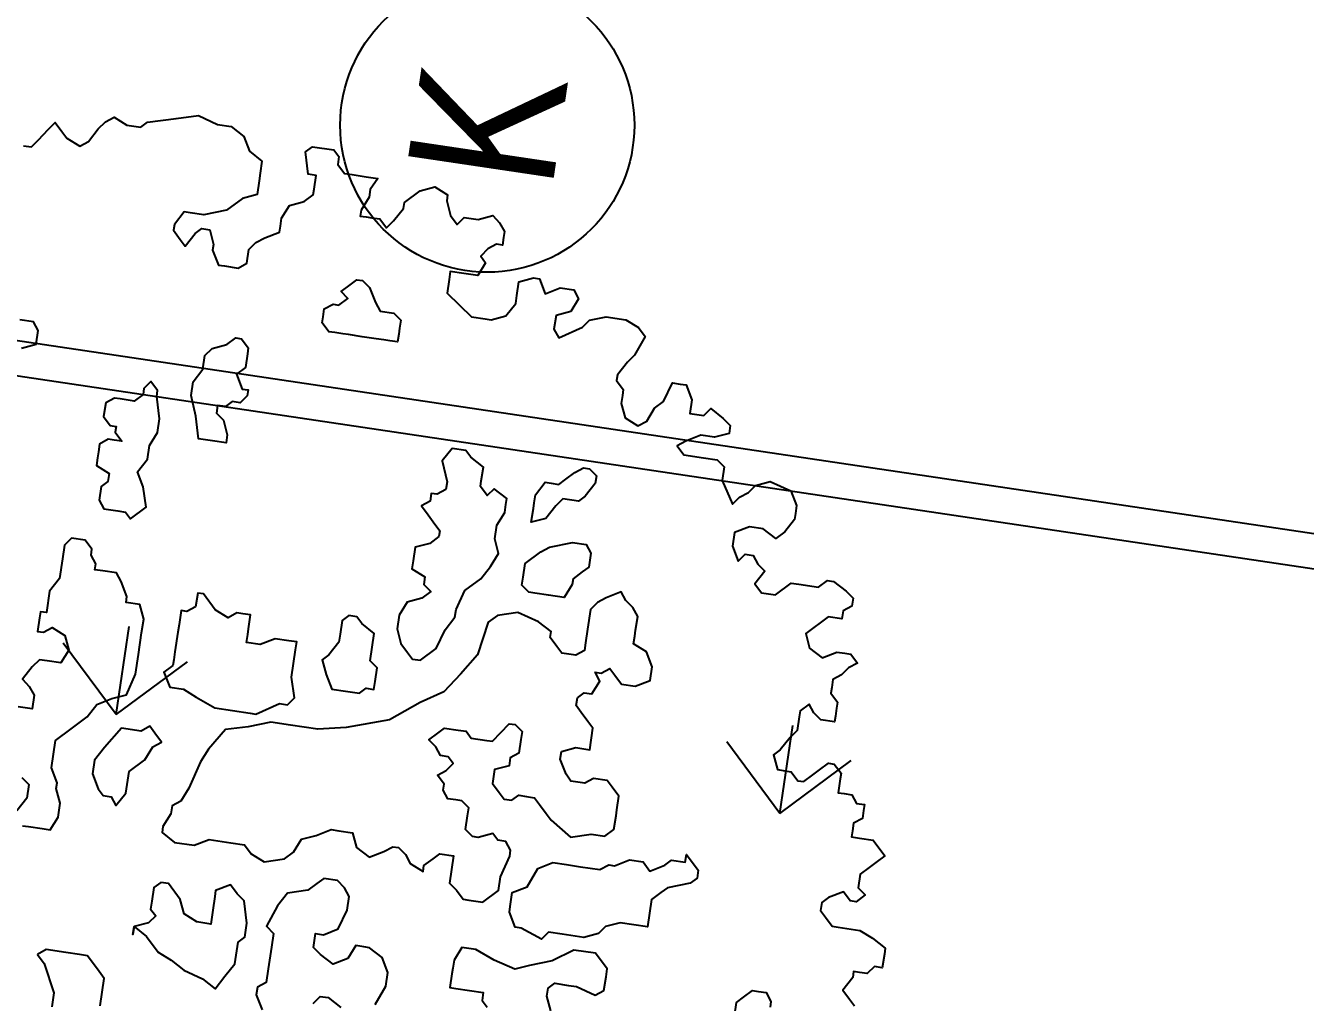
# Model space of a CAD drawing. Header units: millimetres. Extents: x 338 to 506, y 179 to 335.
# Drawn here: x 398.26 to 403.74, y 206.86 to 211.05 of the extents above; entities that cross this region are included whole.
import ezdxf
from ezdxf.enums import TextEntityAlignment as Align

# ---------------------------------------------------------------- set-up
doc = ezdxf.new("R2010")
doc.units = ezdxf.units.MM
doc.linetypes.add('DASHED2', pattern=[0.375, 0.25, -0.125])
for name, color, linetype in [('ANDEN', 251, 'Continuous'), ('ARBOL-TOP', 3, 'Continuous'), ('EJES_DE_COLUMNA', 255, 'DASHED2'), ('MUROS', 32, 'Continuous')]:
    doc.layers.add(name, color=color, linetype=linetype)
doc.styles.add('TECHNIC', font='txt')

# ---------------------------------------------------------------- blocks, each defined once
blk = doc.blocks.new('*X894')
at = {"color": 0}
for p, q in [((26.895, 91.0582), (27.1644, 91.3276)), ((26.895, 91.0582), (27.1644, 90.7888)), ((26.895, 91.0582), (27.276, 91.0582)), ((26.895, 88.1845), (27.1644, 88.4539)), ((26.895, 88.1845), (27.1644, 87.9151)), ((26.895, 88.1845), (27.276, 88.1845))]:
    blk.add_line(p, q, dxfattribs=at)
blk = doc.blocks.new('ARBOLITO')
at = {"linetype": 'ByBlock'}
for points in [[(462.3606, 69.5371), (462.3751, 69.5433), (462.3751, 69.5579), (462.3689, 69.5662), (462.3543, 69.5662)], [(462.3315, 69.747), (462.3398, 69.747), (462.346, 69.7553), (462.3543, 69.7678), (462.3606, 69.7761), (462.3689, 69.7678), (462.3751, 69.7615), (462.3897, 69.7553), (462.398, 69.7615), (462.4063, 69.7761), (462.4125, 69.7844), (462.4208, 69.7906), (462.4354, 69.7844), (462.4499, 69.7844), (462.4562, 69.7906), (462.4853, 69.7989), (462.5081, 69.8052), (462.5289, 69.7989), (462.5434, 69.7989), (462.558, 69.7906), (462.5663, 69.7761), (462.5808, 69.7678), (462.5808, 69.7553), (462.5808, 69.747), (462.5808, 69.7324), (462.5663, 69.7262), (462.5517, 69.7117), (462.5289, 69.7033), (462.5143, 69.7033), (462.5081, 69.7033), (462.4998, 69.6888), (462.4998, 69.6826), (462.5081, 69.6742), (462.5143, 69.668), (462.5227, 69.6826), (462.5289, 69.6888), (462.5372, 69.6888), (462.5434, 69.6742), (462.5434, 69.668), (462.5517, 69.6535), (462.558, 69.6535), (462.5725, 69.6535), (462.5808, 69.6597), (462.5808, 69.6742), (462.5871, 69.6826), (462.5954, 69.6888), (462.6099, 69.6971), (462.6099, 69.7033), (462.6099, 69.7117), (462.6162, 69.7262), (462.6307, 69.7324), (462.639, 69.7407), (462.639, 69.747), (462.639, 69.7615), (462.6307, 69.7615), (462.6245, 69.7844), (462.6307, 69.7906), (462.6536, 69.7906), (462.6598, 69.7844), (462.6598, 69.7761), (462.6681, 69.7678), (462.6764, 69.7678), (462.691, 69.7678), (462.7034, 69.7678), (462.6972, 69.7553), (462.6972, 69.747), (462.691, 69.7324), (462.691, 69.7262), (462.6972, 69.7262), (462.7034, 69.7262), (462.7117, 69.7262), (462.7201, 69.7179), (462.7263, 69.7262), (462.7346, 69.7407), (462.7346, 69.747), (462.7491, 69.7615), (462.7637, 69.7678), (462.7782, 69.7615), (462.7782, 69.7553), (462.7845, 69.7407), (462.7928, 69.7324), (462.799, 69.7407), (462.8136, 69.7407), (462.8281, 69.747), (462.8364, 69.7407), (462.8427, 69.7324), (462.8427, 69.7262), (462.8427, 69.7179), (462.8364, 69.7179), (462.8281, 69.7117), (462.8219, 69.7033), (462.8281, 69.6971), (462.8219, 69.6826), (462.8073, 69.6826), (462.7928, 69.6826), (462.7928, 69.6742), (462.7928, 69.6597), (462.8219, 69.6389), (462.8364, 69.6389), (462.8427, 69.6389), (462.8572, 69.6452), (462.8655, 69.6597), (462.8655, 69.668), (462.8655, 69.6826), (462.8801, 69.6888), (462.8863, 69.6888), (462.8946, 69.6742), (462.9091, 69.6826), (462.9237, 69.6826), (462.9299, 69.6742), (462.9237, 69.6597), (462.9091, 69.6535), (462.9091, 69.6389), (462.9154, 69.6306), (462.9382, 69.6452), (462.9445, 69.6535), (462.9611, 69.6597), (462.9819, 69.6597), (462.9964, 69.6535), (463.0047, 69.6452), (462.9964, 69.6244), (462.9902, 69.6161), (462.9819, 69.6015), (462.9819, 69.5953), (462.9902, 69.587), (462.9902, 69.5807), (462.9902, 69.5724), (462.9964, 69.5579), (463.011, 69.5517), (463.0193, 69.5579), (463.0255, 69.5724), (463.0338, 69.5807), (463.0401, 69.6015), (463.0484, 69.6015), (463.0546, 69.6015), (463.0629, 69.587), (463.0629, 69.5724), (463.0775, 69.5724), (463.0837, 69.5807), (463.0982, 69.5724), (463.1065, 69.5662), (463.1065, 69.5579), (463.092, 69.5517), (463.0775, 69.5517), (463.0629, 69.5433), (463.0546, 69.5371), (463.0629, 69.5288), (463.0837, 69.5288), (463.0982, 69.5288), (463.1065, 69.5226), (463.1065, 69.508), (463.1211, 69.4852), (463.1273, 69.4935), (463.1356, 69.4997), (463.1419, 69.508), (463.1564, 69.5143), (463.1793, 69.508), (463.1876, 69.4935), (463.1876, 69.4852), (463.1876, 69.4789), (463.1793, 69.4644), (463.171, 69.4561), (463.1564, 69.4644), (463.1419, 69.4644), (463.1273, 69.4561), (463.1273, 69.4415), (463.1356, 69.427), (463.1419, 69.4353), (463.1502, 69.4353), (463.1564, 69.427), (463.1647, 69.4207), (463.1564, 69.4062), (463.1647, 69.3979), (463.1793, 69.3979), (463.1938, 69.4124), (463.2021, 69.4124), (463.2229, 69.4124), (463.2312, 69.4207), (463.2375, 69.4207), (463.252, 69.4124), (463.2603, 69.4062), (463.2603, 69.3979), (463.252, 69.3917), (463.252, 69.3833), (463.2375, 69.3833), (463.2312, 69.3771), (463.2229, 69.3688), (463.2167, 69.3626), (463.2229, 69.348), (463.2375, 69.3397), (463.252, 69.348), (463.2603, 69.348), (463.2665, 69.348), (463.2749, 69.3397), (463.2665, 69.3335), (463.2603, 69.3252), (463.252, 69.3189), (463.252, 69.3106), (463.252, 69.3044), (463.2603, 69.2961), (463.2603, 69.2898), (463.2603, 69.2815), (463.2603, 69.2753), (463.2458, 69.2753), (463.2375, 69.2815), (463.2312, 69.2898), (463.2229, 69.2815), (463.2229, 69.2753), (463.2229, 69.2607), (463.2167, 69.2524), (463.2084, 69.2379), (463.2021, 69.2317), (463.2084, 69.2171), (463.2167, 69.2171), (463.2229, 69.2171), (463.2312, 69.2088), (463.2375, 69.2088), (463.2458, 69.2171), (463.252, 69.2233), (463.2603, 69.2317), (463.2665, 69.2317), (463.2749, 69.2233), (463.2749, 69.2171), (463.2749, 69.2026), (463.2811, 69.2026), (463.2894, 69.2026), (463.2956, 69.1943), (463.3039, 69.1943), (463.3039, 69.188), (463.3039, 69.1797), (463.2956, 69.1735), (463.2956, 69.1652), (463.2956, 69.1589), (463.3039, 69.1589), (463.3185, 69.1589), (463.333, 69.1444), (463.3247, 69.1361), (463.3185, 69.1298), (463.3102, 69.1215), (463.3102, 69.107), (463.3185, 69.1008), (463.3102, 69.0924), (463.3039, 69.0924), (463.2956, 69.1008), (463.2811, 69.0924), (463.2749, 69.0862), (463.2749, 69.0779), (463.2811, 69.0717), (463.2894, 69.0633), (463.2956, 69.0633), (463.3185, 69.0633), (463.333, 69.0571), (463.3476, 69.0488), (463.3476, 69.0426), (463.3476, 69.028), (463.3393, 69.028), (463.333, 69.0197), (463.3247, 69.0197), (463.3185, 69.0197), (463.3185, 69.0135), (463.3102, 68.9989), (463.3185, 68.9906), (463.3247, 68.9844)], [(462.3606, 69.5371), (462.3751, 69.5433), (462.3751, 69.5579), (462.3689, 69.5662), (462.3543, 69.5662)], [(462.3315, 69.747), (462.3398, 69.747), (462.346, 69.7553), (462.3543, 69.7678), (462.3606, 69.7761), (462.3689, 69.7678), (462.3751, 69.7615), (462.3897, 69.7553), (462.398, 69.7615), (462.4063, 69.7761), (462.4125, 69.7844), (462.4208, 69.7906), (462.4354, 69.7844), (462.4499, 69.7844), (462.4562, 69.7906), (462.4853, 69.7989), (462.5081, 69.8052), (462.5289, 69.7989), (462.5434, 69.7989), (462.558, 69.7906), (462.5663, 69.7761), (462.5808, 69.7678), (462.5808, 69.7553), (462.5808, 69.747), (462.5808, 69.7324), (462.5663, 69.7262), (462.5517, 69.7117), (462.5289, 69.7033), (462.5143, 69.7033), (462.5081, 69.7033), (462.4998, 69.6888), (462.4998, 69.6826), (462.5081, 69.6742), (462.5143, 69.668), (462.5227, 69.6826), (462.5289, 69.6888), (462.5372, 69.6888), (462.5434, 69.6742), (462.5434, 69.668), (462.5517, 69.6535), (462.558, 69.6535), (462.5725, 69.6535), (462.5808, 69.6597), (462.5808, 69.6742), (462.5871, 69.6826), (462.5954, 69.6888), (462.6099, 69.6971), (462.6099, 69.7033), (462.6099, 69.7117), (462.6162, 69.7262), (462.6307, 69.7324), (462.639, 69.7407), (462.639, 69.747), (462.639, 69.7615), (462.6307, 69.7615), (462.6245, 69.7844), (462.6307, 69.7906), (462.6536, 69.7906), (462.6598, 69.7844), (462.6598, 69.7761), (462.6681, 69.7678), (462.6764, 69.7678), (462.691, 69.7678), (462.7034, 69.7678), (462.6972, 69.7553), (462.6972, 69.747), (462.691, 69.7324), (462.691, 69.7262), (462.6972, 69.7262), (462.7034, 69.7262), (462.7117, 69.7262), (462.7201, 69.7179), (462.7263, 69.7262), (462.7346, 69.7407), (462.7346, 69.747), (462.7491, 69.7615), (462.7637, 69.7678), (462.7782, 69.7615), (462.7782, 69.7553), (462.7845, 69.7407), (462.7928, 69.7324), (462.799, 69.7407), (462.8136, 69.7407), (462.8281, 69.747), (462.8364, 69.7407), (462.8427, 69.7324), (462.8427, 69.7262), (462.8427, 69.7179), (462.8364, 69.7179), (462.8281, 69.7117), (462.8219, 69.7033), (462.8281, 69.6971), (462.8219, 69.6826), (462.8073, 69.6826), (462.7928, 69.6826), (462.7928, 69.6742), (462.7928, 69.6597), (462.8219, 69.6389), (462.8364, 69.6389), (462.8427, 69.6389), (462.8572, 69.6452), (462.8655, 69.6597), (462.8655, 69.668), (462.8655, 69.6826), (462.8801, 69.6888), (462.8863, 69.6888), (462.8946, 69.6742), (462.9091, 69.6826), (462.9237, 69.6826), (462.9299, 69.6742), (462.9237, 69.6597), (462.9091, 69.6535), (462.9091, 69.6389), (462.9154, 69.6306), (462.9382, 69.6452), (462.9445, 69.6535), (462.9611, 69.6597), (462.9819, 69.6597), (462.9964, 69.6535), (463.0047, 69.6452), (462.9964, 69.6244), (462.9902, 69.6161), (462.9819, 69.6015), (462.9819, 69.5953), (462.9902, 69.587), (462.9902, 69.5807), (462.9902, 69.5724), (462.9964, 69.5579), (463.011, 69.5517), (463.0193, 69.5579), (463.0255, 69.5724), (463.0338, 69.5807), (463.0401, 69.6015), (463.0484, 69.6015), (463.0546, 69.6015), (463.0629, 69.587), (463.0629, 69.5724), (463.0775, 69.5724), (463.0837, 69.5807), (463.0982, 69.5724), (463.1065, 69.5662), (463.1065, 69.5579), (463.092, 69.5517), (463.0775, 69.5517), (463.0629, 69.5433), (463.0546, 69.5371), (463.0629, 69.5288), (463.0837, 69.5288), (463.0982, 69.5288), (463.1065, 69.5226), (463.1065, 69.508), (463.1211, 69.4852), (463.1273, 69.4935), (463.1356, 69.4997), (463.1419, 69.508), (463.1564, 69.5143), (463.1793, 69.508), (463.1876, 69.4935), (463.1876, 69.4852), (463.1876, 69.4789), (463.1793, 69.4644), (463.171, 69.4561), (463.1564, 69.4644), (463.1419, 69.4644), (463.1273, 69.4561), (463.1273, 69.4415), (463.1356, 69.427), (463.1419, 69.4353), (463.1502, 69.4353), (463.1564, 69.427), (463.1647, 69.4207), (463.1564, 69.4062), (463.1647, 69.3979), (463.1793, 69.3979), (463.1938, 69.4124), (463.2021, 69.4124), (463.2229, 69.4124), (463.2312, 69.4207), (463.2375, 69.4207), (463.252, 69.4124), (463.2603, 69.4062), (463.2603, 69.3979), (463.252, 69.3917), (463.252, 69.3833), (463.2375, 69.3833), (463.2312, 69.3771), (463.2229, 69.3688), (463.2167, 69.3626), (463.2229, 69.348), (463.2375, 69.3397), (463.252, 69.348), (463.2603, 69.348), (463.2665, 69.348), (463.2749, 69.3397), (463.2665, 69.3335), (463.2603, 69.3252), (463.252, 69.3189), (463.252, 69.3106), (463.252, 69.3044), (463.2603, 69.2961), (463.2603, 69.2898), (463.2603, 69.2815), (463.2603, 69.2753), (463.2458, 69.2753), (463.2375, 69.2815), (463.2312, 69.2898), (463.2229, 69.2815), (463.2229, 69.2753), (463.2229, 69.2607), (463.2167, 69.2524), (463.2084, 69.2379), (463.2021, 69.2317), (463.2084, 69.2171), (463.2167, 69.2171), (463.2229, 69.2171), (463.2312, 69.2088), (463.2375, 69.2088), (463.2458, 69.2171), (463.252, 69.2233), (463.2603, 69.2317), (463.2665, 69.2317), (463.2749, 69.2233), (463.2749, 69.2171), (463.2749, 69.2026), (463.2811, 69.2026), (463.2894, 69.2026), (463.2956, 69.1943), (463.3039, 69.1943), (463.3039, 69.188), (463.3039, 69.1797), (463.2956, 69.1735), (463.2956, 69.1652), (463.2956, 69.1589), (463.3039, 69.1589), (463.3185, 69.1589), (463.333, 69.1444), (463.3247, 69.1361), (463.3185, 69.1298), (463.3102, 69.1215), (463.3102, 69.107), (463.3185, 69.1008), (463.3102, 69.0924), (463.3039, 69.0924), (463.2956, 69.1008), (463.2811, 69.0924), (463.2749, 69.0862), (463.2749, 69.0779), (463.2811, 69.0717), (463.2894, 69.0633), (463.2956, 69.0633), (463.3185, 69.0633), (463.333, 69.0571), (463.3476, 69.0488), (463.3476, 69.0426), (463.3476, 69.028), (463.3393, 69.028), (463.333, 69.0197), (463.3247, 69.0197), (463.3185, 69.0197), (463.3185, 69.0135), (463.3102, 68.9989), (463.3185, 68.9906), (463.3247, 68.9844)], [(462.7117, 69.6015), (462.6972, 69.6015), (462.691, 69.6015), (462.6827, 69.6015), (462.6764, 69.6015), (462.6681, 69.6098), (462.6681, 69.6161), (462.6681, 69.6244), (462.6764, 69.6306), (462.6827, 69.6306), (462.691, 69.6389), (462.6827, 69.6452), (462.691, 69.6535), (462.6972, 69.6597), (462.7034, 69.6597), (462.7117, 69.6535), (462.7201, 69.6389), (462.7263, 69.6306), (462.7408, 69.6306), (462.7491, 69.6244), (462.7491, 69.6161), (462.7491, 69.6098), (462.7491, 69.6015), (462.7408, 69.6015), (462.7346, 69.6015), (462.7263, 69.6015), (462.7117, 69.6015), (462.7117, 69.6015)], [(462.7117, 69.6015), (462.6972, 69.6015), (462.691, 69.6015), (462.6827, 69.6015), (462.6764, 69.6015), (462.6681, 69.6098), (462.6681, 69.6161), (462.6681, 69.6244), (462.6764, 69.6306), (462.6827, 69.6306), (462.691, 69.6389), (462.6827, 69.6452), (462.691, 69.6535), (462.6972, 69.6597), (462.7034, 69.6597), (462.7117, 69.6535), (462.7201, 69.6389), (462.7263, 69.6306), (462.7408, 69.6306), (462.7491, 69.6244), (462.7491, 69.6161), (462.7491, 69.6098), (462.7491, 69.6015), (462.7408, 69.6015), (462.7346, 69.6015), (462.7263, 69.6015), (462.7117, 69.6015)], [(462.5725, 69.508), (462.5725, 69.4997), (462.5808, 69.4935), (462.5871, 69.4789), (462.5871, 69.4706), (462.5725, 69.4706), (462.558, 69.4706), (462.5517, 69.4935), (462.5434, 69.5143), (462.5434, 69.5288), (462.5517, 69.5433), (462.5517, 69.5579), (462.558, 69.5662), (462.5725, 69.5724), (462.5808, 69.5807), (462.5871, 69.5807), (462.5954, 69.5724), (462.5954, 69.5662), (462.5954, 69.5517), (462.5871, 69.5433), (462.5954, 69.5288), (462.6016, 69.5288), (462.6016, 69.5226), (462.5954, 69.5143), (462.5871, 69.5143), (462.5808, 69.508), (462.5725, 69.508), (462.5725, 69.508)], [(462.5725, 69.508), (462.5725, 69.4997), (462.5808, 69.4935), (462.5871, 69.4789), (462.5871, 69.4706), (462.5725, 69.4706), (462.558, 69.4706), (462.5517, 69.4935), (462.5434, 69.5143), (462.5434, 69.5288), (462.5517, 69.5433), (462.5517, 69.5579), (462.558, 69.5662), (462.5725, 69.5724), (462.5808, 69.5807), (462.5871, 69.5807), (462.5954, 69.5724), (462.5954, 69.5662), (462.5954, 69.5517), (462.5871, 69.5433), (462.5954, 69.5288), (462.6016, 69.5288), (462.6016, 69.5226), (462.5954, 69.5143), (462.5871, 69.5143), (462.5808, 69.508), (462.5725, 69.508)], [(462.5143, 69.3917), (462.5081, 69.4124), (462.4998, 69.427), (462.5081, 69.4415), (462.5081, 69.4561), (462.5143, 69.4706), (462.5143, 69.4852), (462.5081, 69.508), (462.5081, 69.5143), (462.4998, 69.5226), (462.4936, 69.5143), (462.4936, 69.508), (462.4853, 69.4997), (462.4707, 69.4997), (462.4645, 69.4997), (462.4562, 69.4935), (462.4562, 69.4789), (462.4645, 69.4706), (462.4707, 69.4706), (462.4707, 69.4644), (462.479, 69.4561), (462.4707, 69.4561), (462.4645, 69.4561), (462.4562, 69.4498), (462.4562, 69.4415), (462.4562, 69.4353), (462.4562, 69.427), (462.4707, 69.4207), (462.4707, 69.4124), (462.4645, 69.4062), (462.4645, 69.3917), (462.4707, 69.3833), (462.4853, 69.3833), (462.4936, 69.3833), (462.4998, 69.3771), (462.5143, 69.3917), (462.5143, 69.3917)], [(462.5143, 69.3917), (462.5081, 69.4124), (462.4998, 69.427), (462.5081, 69.4415), (462.5081, 69.4561), (462.5143, 69.4706), (462.5143, 69.4852), (462.5081, 69.508), (462.5081, 69.5143), (462.4998, 69.5226), (462.4936, 69.5143), (462.4936, 69.508), (462.4853, 69.4997), (462.4707, 69.4997), (462.4645, 69.4997), (462.4562, 69.4935), (462.4562, 69.4789), (462.4645, 69.4706), (462.4707, 69.4706), (462.4707, 69.4644), (462.479, 69.4561), (462.4707, 69.4561), (462.4645, 69.4561), (462.4562, 69.4498), (462.4562, 69.4415), (462.4562, 69.4353), (462.4562, 69.427), (462.4707, 69.4207), (462.4707, 69.4124), (462.4645, 69.4062), (462.4645, 69.3917), (462.4707, 69.3833), (462.4853, 69.3833), (462.4936, 69.3833), (462.4998, 69.3771), (462.5143, 69.3917)], [(462.8219, 69.2753), (462.8364, 69.2898), (462.8427, 69.3106), (462.851, 69.3252), (462.851, 69.3335), (462.8572, 69.3543), (462.8717, 69.3688), (462.8801, 69.3833), (462.8863, 69.3979), (462.8801, 69.4124), (462.8801, 69.427), (462.8863, 69.4415), (462.8863, 69.4498), (462.8863, 69.4561), (462.8717, 69.4644), (462.8655, 69.4561), (462.8572, 69.4644), (462.8572, 69.4706), (462.8572, 69.4852), (462.8427, 69.4935), (462.8364, 69.4997), (462.8219, 69.4997), (462.8136, 69.4852), (462.8219, 69.4644), (462.8219, 69.4561), (462.8136, 69.4498), (462.8073, 69.4498), (462.8073, 69.4415), (462.799, 69.4353), (462.8073, 69.427), (462.8136, 69.4207), (462.8219, 69.4124), (462.8219, 69.4062), (462.8136, 69.3979), (462.799, 69.3917), (462.799, 69.3771), (462.799, 69.3688), (462.8136, 69.3626), (462.8136, 69.3543), (462.8219, 69.348), (462.8136, 69.3397), (462.799, 69.3335), (462.7928, 69.3189), (462.7928, 69.3044), (462.799, 69.2898), (462.8073, 69.2815), (462.8136, 69.2753), (462.8219, 69.2753), (462.8219, 69.2753)], [(462.8219, 69.2753), (462.8364, 69.2898), (462.8427, 69.3106), (462.851, 69.3252), (462.851, 69.3335), (462.8572, 69.3543), (462.8717, 69.3688), (462.8801, 69.3833), (462.8863, 69.3979), (462.8801, 69.4124), (462.8801, 69.427), (462.8863, 69.4415), (462.8863, 69.4498), (462.8863, 69.4561), (462.8717, 69.4644), (462.8655, 69.4561), (462.8572, 69.4644), (462.8572, 69.4706), (462.8572, 69.4852), (462.8427, 69.4935), (462.8364, 69.4997), (462.8219, 69.4997), (462.8136, 69.4852), (462.8219, 69.4644), (462.8219, 69.4561), (462.8136, 69.4498), (462.8073, 69.4498), (462.8073, 69.4415), (462.799, 69.4353), (462.8073, 69.427), (462.8136, 69.4207), (462.8219, 69.4124), (462.8219, 69.4062), (462.8136, 69.3979), (462.799, 69.3917), (462.799, 69.3771), (462.799, 69.3688), (462.8136, 69.3626), (462.8136, 69.3543), (462.8219, 69.348), (462.8136, 69.3397), (462.799, 69.3335), (462.7928, 69.3189), (462.7928, 69.3044), (462.799, 69.2898), (462.8073, 69.2815), (462.8136, 69.2753), (462.8219, 69.2753)], [(462.9154, 69.4353), (462.9154, 69.4498), (462.9154, 69.4561), (462.9154, 69.4644), (462.9237, 69.4789), (462.9299, 69.4789), (462.9382, 69.4789), (462.9445, 69.4852), (462.9528, 69.4935), (462.9611, 69.4997), (462.9673, 69.4997), (462.9756, 69.4935), (462.9756, 69.4852), (462.9673, 69.4706), (462.9611, 69.4644), (462.9445, 69.4644), (462.9382, 69.4561), (462.9299, 69.4415), (462.9154, 69.4353), (462.9154, 69.4353)], [(462.9154, 69.4353), (462.9154, 69.4498), (462.9154, 69.4561), (462.9154, 69.4644), (462.9237, 69.4789), (462.9299, 69.4789), (462.9382, 69.4789), (462.9445, 69.4852), (462.9528, 69.4935), (462.9611, 69.4997), (462.9673, 69.4997), (462.9756, 69.4935), (462.9756, 69.4852), (462.9673, 69.4706), (462.9611, 69.4644), (462.9445, 69.4644), (462.9382, 69.4561), (462.9299, 69.4415), (462.9154, 69.4353)], [(462.9445, 69.3626), (462.9299, 69.3626), (462.9237, 69.3626), (462.9154, 69.3688), (462.9154, 69.3771), (462.9154, 69.3917), (462.9299, 69.4062), (462.9382, 69.4124), (462.9611, 69.4207), (462.9756, 69.4207), (462.9819, 69.4124), (462.9819, 69.3979), (462.9756, 69.3917), (462.9673, 69.3833), (462.9673, 69.3771), (462.9611, 69.3626), (462.9445, 69.3626), (462.9445, 69.3626)], [(462.9445, 69.3626), (462.9299, 69.3626), (462.9237, 69.3626), (462.9154, 69.3688), (462.9154, 69.3771), (462.9154, 69.3917), (462.9299, 69.4062), (462.9382, 69.4124), (462.9611, 69.4207), (462.9756, 69.4207), (462.9819, 69.4124), (462.9819, 69.3979), (462.9756, 69.3917), (462.9673, 69.3833), (462.9673, 69.3771), (462.9611, 69.3626), (462.9445, 69.3626)], [(462.5808, 69.0571), (462.5954, 69.0488), (462.6162, 69.0488), (462.6307, 69.0571), (462.6536, 69.0571), (462.6681, 69.0571), (462.6764, 69.0488), (462.691, 69.0426), (462.7117, 69.0488), (462.7201, 69.0571), (462.7263, 69.0717), (462.7408, 69.0779), (462.7554, 69.0862), (462.7637, 69.0862), (462.7782, 69.0862), (462.7845, 69.0717), (462.799, 69.0633), (462.8136, 69.0717), (462.8219, 69.0779), (462.8281, 69.0779), (462.8364, 69.0717), (462.8427, 69.0633), (462.8572, 69.0571), (462.8572, 69.0633), (462.8655, 69.0717), (462.8717, 69.0779), (462.8863, 69.0779), (462.8863, 69.0633), (462.8863, 69.0488), (462.8946, 69.0426), (462.9029, 69.0343), (462.9091, 69.0343), (462.9237, 69.0343), (462.9382, 69.0488), (462.9382, 69.0633), (462.9445, 69.0862), (462.9445, 69.0924), (462.9382, 69.1008), (462.9299, 69.1008), (462.9237, 69.107), (462.9091, 69.1008), (462.9029, 69.1008), (462.8946, 69.107), (462.8946, 69.1215), (462.8946, 69.1298), (462.8863, 69.1361), (462.8801, 69.1361), (462.8717, 69.1361), (462.8655, 69.1444), (462.8655, 69.1506), (462.8572, 69.1589), (462.8655, 69.1652), (462.8717, 69.1735), (462.8655, 69.1797), (462.8572, 69.1797), (462.851, 69.188), (462.8427, 69.1943), (462.851, 69.2026), (462.8572, 69.2088), (462.8717, 69.2088), (462.8801, 69.2088), (462.8863, 69.2026), (462.9029, 69.2026), (462.9091, 69.2026), (462.9237, 69.2233), (462.9299, 69.2233), (462.9382, 69.2171), (462.9382, 69.2088), (462.9382, 69.1943), (462.9299, 69.188), (462.9299, 69.1797), (462.9154, 69.1735), (462.9154, 69.1589), (462.9237, 69.1506), (462.9299, 69.1444), (462.9382, 69.1444), (462.9445, 69.1506), (462.9528, 69.1506), (462.9611, 69.1506), (462.9673, 69.1444), (462.9756, 69.1361), (462.9819, 69.1298), (463.0047, 69.1153), (463.0255, 69.1215), (463.0401, 69.1215), (463.0484, 69.1298), (463.0484, 69.1444), (463.0484, 69.1506), (463.0484, 69.1652), (463.0401, 69.1735), (463.0338, 69.1797), (463.0193, 69.1797), (463.011, 69.1735), (462.9964, 69.1735), (462.9902, 69.1797), (462.9819, 69.1943), (462.9819, 69.2026), (462.9964, 69.2088), (463.0047, 69.2088), (463.011, 69.2088), (463.011, 69.2317), (463.0047, 69.2379), (462.9964, 69.2462), (462.9902, 69.2524), (462.9902, 69.2607), (462.9964, 69.267), (463.0047, 69.267), (463.011, 69.2815), (463.0047, 69.2898), (463.011, 69.2898), (463.0193, 69.2961), (463.0255, 69.2898), (463.0338, 69.2815), (463.0484, 69.2815), (463.0629, 69.2898), (463.0629, 69.3044), (463.0546, 69.3189), (463.0401, 69.3252), (463.0401, 69.3335), (463.0401, 69.3397), (463.0401, 69.3543), (463.0338, 69.3626), (463.0255, 69.3688), (463.0193, 69.3771), (463.0047, 69.3688), (462.9964, 69.3626), (462.9902, 69.3543), (462.9902, 69.3335), (462.9902, 69.3189), (462.9902, 69.3106), (462.9819, 69.3044), (462.9673, 69.3044), (462.9611, 69.3106), (462.9528, 69.3189), (462.9528, 69.3252), (462.9382, 69.3335), (462.9154, 69.3397), (462.8946, 69.3335), (462.8863, 69.3252), (462.8801, 69.2898), (462.8655, 69.267), (462.851, 69.2462), (462.8281, 69.2317), (462.799, 69.2088), (462.7554, 69.1943), (462.7263, 69.188), (462.6972, 69.188), (462.6764, 69.188), (462.6536, 69.1797), (462.6307, 69.1735), (462.6162, 69.1506), (462.6099, 69.1361), (462.6016, 69.107), (462.5954, 69.0924), (462.5871, 69.0862), (462.5871, 69.0779), (462.5808, 69.0633), (462.5808, 69.0571), (462.5808, 69.0571)], [(462.5808, 69.0571), (462.5954, 69.0488), (462.6162, 69.0488), (462.6307, 69.0571), (462.6536, 69.0571), (462.6681, 69.0571), (462.6764, 69.0488), (462.691, 69.0426), (462.7117, 69.0488), (462.7201, 69.0571), (462.7263, 69.0717), (462.7408, 69.0779), (462.7554, 69.0862), (462.7637, 69.0862), (462.7782, 69.0862), (462.7845, 69.0717), (462.799, 69.0633), (462.8136, 69.0717), (462.8219, 69.0779), (462.8281, 69.0779), (462.8364, 69.0717), (462.8427, 69.0633), (462.8572, 69.0571), (462.8572, 69.0633), (462.8655, 69.0717), (462.8717, 69.0779), (462.8863, 69.0779), (462.8863, 69.0633), (462.8863, 69.0488), (462.8946, 69.0426), (462.9029, 69.0343), (462.9091, 69.0343), (462.9237, 69.0343), (462.9382, 69.0488), (462.9382, 69.0633), (462.9445, 69.0862), (462.9445, 69.0924), (462.9382, 69.1008), (462.9299, 69.1008), (462.9237, 69.107), (462.9091, 69.1008), (462.9029, 69.1008), (462.8946, 69.107), (462.8946, 69.1215), (462.8946, 69.1298), (462.8863, 69.1361), (462.8801, 69.1361), (462.8717, 69.1361), (462.8655, 69.1444), (462.8655, 69.1506), (462.8572, 69.1589), (462.8655, 69.1652), (462.8717, 69.1735), (462.8655, 69.1797), (462.8572, 69.1797), (462.851, 69.188), (462.8427, 69.1943), (462.851, 69.2026), (462.8572, 69.2088), (462.8717, 69.2088), (462.8801, 69.2088), (462.8863, 69.2026), (462.9029, 69.2026), (462.9091, 69.2026), (462.9237, 69.2233), (462.9299, 69.2233), (462.9382, 69.2171), (462.9382, 69.2088), (462.9382, 69.1943), (462.9299, 69.188), (462.9299, 69.1797), (462.9154, 69.1735), (462.9154, 69.1589), (462.9237, 69.1506), (462.9299, 69.1444), (462.9382, 69.1444), (462.9445, 69.1506), (462.9528, 69.1506), (462.9611, 69.1506), (462.9673, 69.1444), (462.9756, 69.1361), (462.9819, 69.1298), (463.0047, 69.1153), (463.0255, 69.1215), (463.0401, 69.1215), (463.0484, 69.1298), (463.0484, 69.1444), (463.0484, 69.1506), (463.0484, 69.1652), (463.0401, 69.1735), (463.0338, 69.1797), (463.0193, 69.1797), (463.011, 69.1735), (462.9964, 69.1735), (462.9902, 69.1797), (462.9819, 69.1943), (462.9819, 69.2026), (462.9964, 69.2088), (463.0047, 69.2088), (463.011, 69.2088), (463.011, 69.2317), (463.0047, 69.2379), (462.9964, 69.2462), (462.9902, 69.2524), (462.9902, 69.2607), (462.9964, 69.267), (463.0047, 69.267), (463.011, 69.2815), (463.0047, 69.2898), (463.011, 69.2898), (463.0193, 69.2961), (463.0255, 69.2898), (463.0338, 69.2815), (463.0484, 69.2815), (463.0629, 69.2898), (463.0629, 69.3044), (463.0546, 69.3189), (463.0401, 69.3252), (463.0401, 69.3335), (463.0401, 69.3397), (463.0401, 69.3543), (463.0338, 69.3626), (463.0255, 69.3688), (463.0193, 69.3771), (463.0047, 69.3688), (462.9964, 69.3626), (462.9902, 69.3543), (462.9902, 69.3335), (462.9902, 69.3189), (462.9902, 69.3106), (462.9819, 69.3044), (462.9673, 69.3044), (462.9611, 69.3106), (462.9528, 69.3189), (462.9528, 69.3252), (462.9382, 69.3335), (462.9154, 69.3397), (462.8946, 69.3335), (462.8863, 69.3252), (462.8801, 69.2898), (462.8655, 69.267), (462.851, 69.2462), (462.8281, 69.2317), (462.799, 69.2088), (462.7554, 69.1943), (462.7263, 69.188), (462.6972, 69.188), (462.6764, 69.188), (462.6536, 69.1797), (462.6307, 69.1735), (462.6162, 69.1506), (462.6099, 69.1361), (462.6016, 69.107), (462.5954, 69.0924), (462.5871, 69.0862), (462.5871, 69.0779), (462.5808, 69.0633), (462.5808, 69.0571)], [(462.4645, 69.0924), (462.4562, 69.107), (462.4562, 69.1215), (462.4562, 69.1361), (462.4707, 69.1506), (462.4853, 69.1652), (462.4936, 69.1797), (462.5081, 69.188), (462.5227, 69.1943), (462.5289, 69.2171), (462.5289, 69.2379), (462.5289, 69.2607), (462.5289, 69.2753), (462.5227, 69.2898), (462.5081, 69.2898), (462.5081, 69.2961), (462.4998, 69.3106), (462.4936, 69.3189), (462.479, 69.3189), (462.4707, 69.3189), (462.4707, 69.3252), (462.4645, 69.3335), (462.4645, 69.3397), (462.4562, 69.348), (462.4416, 69.348), (462.4354, 69.3397), (462.4354, 69.3252), (462.4354, 69.3044), (462.4271, 69.2898), (462.4271, 69.267), (462.4208, 69.267), (462.4208, 69.2607), (462.4208, 69.2462), (462.4271, 69.2462), (462.4354, 69.2524), (462.4499, 69.2462), (462.4562, 69.2317), (462.4499, 69.2171), (462.4354, 69.2171), (462.4271, 69.2171), (462.4208, 69.2088), (462.4125, 69.1943), (462.4208, 69.188), (462.4271, 69.1797), (462.4271, 69.1652), (462.4125, 69.1652)], [(462.4271, 69.0924), (462.4354, 69.0862), (462.4354, 69.0717), (462.4271, 69.0571)], [(462.4354, 69.0426), (462.4416, 69.0426), (462.4562, 69.0426), (462.4645, 69.0426), (462.4707, 69.0571), (462.4707, 69.0717), (462.4645, 69.0862), (462.4645, 69.0924), (462.4645, 69.0924)], [(462.4645, 69.0924), (462.4562, 69.107), (462.4562, 69.1215), (462.4562, 69.1361), (462.4707, 69.1506), (462.4853, 69.1652), (462.4936, 69.1797), (462.5081, 69.188), (462.5227, 69.1943), (462.5289, 69.2171), (462.5289, 69.2379), (462.5289, 69.2607), (462.5289, 69.2753), (462.5227, 69.2898), (462.5081, 69.2898), (462.5081, 69.2961), (462.4998, 69.3106), (462.4936, 69.3189), (462.479, 69.3189), (462.4707, 69.3189), (462.4707, 69.3252), (462.4645, 69.3335), (462.4645, 69.3397), (462.4562, 69.348), (462.4416, 69.348), (462.4354, 69.3397), (462.4354, 69.3252), (462.4354, 69.3044), (462.4271, 69.2898), (462.4271, 69.267), (462.4208, 69.267), (462.4208, 69.2607), (462.4208, 69.2462), (462.4271, 69.2462), (462.4354, 69.2524), (462.4499, 69.2462), (462.4562, 69.2317), (462.4499, 69.2171), (462.4354, 69.2171), (462.4271, 69.2171), (462.4208, 69.2088), (462.4125, 69.1943), (462.4208, 69.188), (462.4271, 69.1797), (462.4271, 69.1652), (462.4125, 69.1652)], [(462.4271, 69.0924), (462.4354, 69.0862), (462.4354, 69.0717), (462.4271, 69.0571)], [(462.4354, 69.0426), (462.4416, 69.0426), (462.4562, 69.0426), (462.4645, 69.0426), (462.4707, 69.0571), (462.4707, 69.0717), (462.4645, 69.0862), (462.4645, 69.0924)], [(462.6972, 69.2171), (462.691, 69.2379), (462.691, 69.2524), (462.691, 69.267), (462.691, 69.2753), (462.6827, 69.2753), (462.6681, 69.2753), (462.6536, 69.267), (462.639, 69.267), (462.639, 69.2753), (462.639, 69.2815), (462.639, 69.2961), (462.6307, 69.2961), (462.6245, 69.2961), (462.6162, 69.2898), (462.6016, 69.2961), (462.5871, 69.3106), (462.5808, 69.3106), (462.5808, 69.2961), (462.5725, 69.2898), (462.5663, 69.2898), (462.5663, 69.2753), (462.5663, 69.267), (462.5663, 69.2462), (462.5663, 69.2379), (462.5663, 69.2317), (462.558, 69.2233), (462.5663, 69.2088), (462.5808, 69.2088), (462.5954, 69.2026), (462.6162, 69.1943), (462.6536, 69.1943), (462.6598, 69.1943), (462.6827, 69.2088), (462.691, 69.2088), (462.6972, 69.2171), (462.6972, 69.2171)], [(462.6972, 69.2171), (462.691, 69.2379), (462.691, 69.2524), (462.691, 69.267), (462.691, 69.2753), (462.6827, 69.2753), (462.6681, 69.2753), (462.6536, 69.267), (462.639, 69.267), (462.639, 69.2753), (462.639, 69.2815), (462.639, 69.2961), (462.6307, 69.2961), (462.6245, 69.2961), (462.6162, 69.2898), (462.6016, 69.2961), (462.5871, 69.3106), (462.5808, 69.3106), (462.5808, 69.2961), (462.5725, 69.2898), (462.5663, 69.2898), (462.5663, 69.2753), (462.5663, 69.267), (462.5663, 69.2462), (462.5663, 69.2379), (462.5663, 69.2317), (462.558, 69.2233), (462.5663, 69.2088), (462.5808, 69.2088), (462.5954, 69.2026), (462.6162, 69.1943), (462.6536, 69.1943), (462.6598, 69.1943), (462.6827, 69.2088), (462.691, 69.2088), (462.6972, 69.2171)], [(462.7782, 69.2462), (462.7782, 69.2607), (462.7699, 69.267), (462.7699, 69.2815), (462.7699, 69.2961), (462.7554, 69.3044), (462.7491, 69.3106), (462.7408, 69.3106), (462.7346, 69.3044), (462.7346, 69.2898), (462.7346, 69.2815), (462.7263, 69.267), (462.7201, 69.2607), (462.7263, 69.2462), (462.7346, 69.2317), (462.7491, 69.2317), (462.7637, 69.2317), (462.7699, 69.2379), (462.7782, 69.2379), (462.7782, 69.2462), (462.7782, 69.2462)], [(462.7782, 69.2462), (462.7782, 69.2607), (462.7699, 69.267), (462.7699, 69.2815), (462.7699, 69.2961), (462.7554, 69.3044), (462.7491, 69.3106), (462.7408, 69.3106), (462.7346, 69.3044), (462.7346, 69.2898), (462.7346, 69.2815), (462.7263, 69.267), (462.7201, 69.2607), (462.7263, 69.2462), (462.7346, 69.2317), (462.7491, 69.2317), (462.7637, 69.2317), (462.7699, 69.2379), (462.7782, 69.2379), (462.7782, 69.2462)], [(462.5289, 69.0779), (462.5372, 69.0924), (462.5372, 69.1153), (462.5517, 69.1298), (462.558, 69.1444), (462.5663, 69.1506), (462.558, 69.1589), (462.5517, 69.1652), (462.5434, 69.1589), (462.5227, 69.1589), (462.5081, 69.1361), (462.4998, 69.1215), (462.4998, 69.107), (462.5081, 69.0924), (462.5143, 69.0862), (462.5227, 69.0862), (462.5289, 69.0779), (462.5289, 69.0779)], [(462.5289, 69.0779), (462.5372, 69.0924), (462.5372, 69.1153), (462.5517, 69.1298), (462.558, 69.1444), (462.5663, 69.1506), (462.558, 69.1589), (462.5517, 69.1652), (462.5434, 69.1589), (462.5227, 69.1589), (462.5081, 69.1361), (462.4998, 69.1215), (462.4998, 69.107), (462.5081, 69.0924), (462.5143, 69.0862), (462.5227, 69.0862), (462.5289, 69.0779)], [(462.9611, 69.0135), (462.9528, 69.028), (462.9528, 69.0343), (462.9528, 69.0488), (462.9673, 69.0571), (462.9756, 69.0779), (462.9902, 69.0862), (463.0047, 69.0862), (463.0193, 69.0862), (463.0401, 69.0862), (463.0484, 69.0924), (463.0546, 69.0924), (463.0691, 69.1008), (463.0837, 69.1008), (463.092, 69.0924), (463.1065, 69.1008), (463.1128, 69.107), (463.1273, 69.107), (463.1273, 69.1153), (463.1419, 69.1008), (463.1419, 69.0924), (463.1356, 69.0862), (463.1128, 69.0779), (463.1065, 69.0717), (463.0982, 69.0633), (463.0982, 69.0488), (463.0982, 69.0343), (463.0837, 69.0343), (463.0691, 69.0343), (463.0546, 69.028), (463.0484, 69.0197), (463.0338, 69.0135), (463.011, 69.0135), (462.9964, 69.0135), (462.9902, 69.0052), (462.9673, 69.0135), (462.9611, 69.0135), (462.9611, 69.0135)], [(462.9611, 69.0135), (462.9528, 69.028), (462.9528, 69.0343), (462.9528, 69.0488), (462.9673, 69.0571), (462.9756, 69.0779), (462.9902, 69.0862), (463.0047, 69.0862), (463.0193, 69.0862), (463.0401, 69.0862), (463.0484, 69.0924), (463.0546, 69.0924), (463.0691, 69.1008), (463.0837, 69.1008), (463.092, 69.0924), (463.1065, 69.1008), (463.1128, 69.107), (463.1273, 69.107), (463.1273, 69.1153), (463.1419, 69.1008), (463.1419, 69.0924), (463.1356, 69.0862), (463.1128, 69.0779), (463.1065, 69.0717), (463.0982, 69.0633), (463.0982, 69.0488), (463.0982, 69.0343), (463.0837, 69.0343), (463.0691, 69.0343), (463.0546, 69.028), (463.0484, 69.0197), (463.0338, 69.0135), (463.011, 69.0135), (462.9964, 69.0135), (462.9902, 69.0052), (462.9673, 69.0135), (462.9611, 69.0135)], [(462.7034, 68.9034), (462.7117, 68.8888)], [(462.7637, 68.9034), (462.7699, 68.9117), (462.7782, 68.9117), (462.7928, 68.9034)], [(462.8281, 68.9117), (462.8364, 68.9324), (462.8364, 68.947), (462.8281, 68.9615), (462.8136, 68.9698), (462.8073, 68.9698), (462.799, 68.9698), (462.7928, 68.9553), (462.7782, 68.947), (462.7637, 68.9553), (462.7554, 68.9615), (462.7554, 68.9761), (462.7637, 68.9761), (462.7782, 68.9844), (462.7845, 69.0052), (462.7845, 69.0197), (462.7782, 69.028), (462.7699, 69.0343), (462.7554, 69.0343), (462.7491, 69.028), (462.7408, 69.0197), (462.7201, 69.0135), (462.7117, 68.9989), (462.7034, 68.9761), (462.7117, 68.9698), (462.7117, 68.9553), (462.7117, 68.9324), (462.7117, 68.9179), (462.7034, 68.9117), (462.7034, 68.9034), (462.7034, 68.9034)], [(462.7034, 68.9034), (462.7117, 68.8888)], [(462.7637, 68.9034), (462.7699, 68.9117), (462.7782, 68.9117), (462.7928, 68.9034)], [(462.8281, 68.9117), (462.8364, 68.9324), (462.8364, 68.947), (462.8281, 68.9615), (462.8136, 68.9698), (462.8073, 68.9698), (462.799, 68.9698), (462.7928, 68.9553), (462.7782, 68.947), (462.7637, 68.9553), (462.7554, 68.9615), (462.7554, 68.9761), (462.7637, 68.9761), (462.7782, 68.9844), (462.7845, 69.0052), (462.7845, 69.0197), (462.7782, 69.028), (462.7699, 69.0343), (462.7554, 69.0343), (462.7491, 69.028), (462.7408, 69.0197), (462.7201, 69.0135), (462.7117, 68.9989), (462.7034, 68.9761), (462.7117, 68.9698), (462.7117, 68.9553), (462.7117, 68.9324), (462.7117, 68.9179), (462.7034, 68.9117), (462.7034, 68.9034)], [(462.5663, 68.9553), (462.5808, 68.947), (462.5954, 68.9324), (462.6099, 68.9262), (462.6245, 68.9179), (462.6453, 68.9117), (462.6598, 68.9034), (462.6681, 68.9179), (462.6764, 68.9324), (462.6764, 68.9553), (462.6827, 68.9615), (462.6827, 68.9761), (462.6764, 68.9989), (462.6681, 69.0052), (462.6598, 69.0135), (462.6453, 69.0052), (462.6453, 68.9989), (462.6453, 68.9844), (462.6453, 68.9698), (462.6307, 68.9698), (462.6162, 68.9761), (462.6099, 68.9906), (462.5954, 69.0052), (462.5871, 69.0052), (462.5808, 68.9989), (462.5808, 68.9844), (462.5808, 68.9761), (462.5871, 68.9698), (462.5808, 68.9615), (462.5663, 68.9553), (462.5663, 68.947), (462.5663, 68.9553), (462.5663, 68.9553)], [(462.5663, 68.9553), (462.5808, 68.947), (462.5954, 68.9324), (462.6099, 68.9262), (462.6245, 68.9179), (462.6453, 68.9117), (462.6598, 68.9034), (462.6681, 68.9179), (462.6764, 68.9324), (462.6764, 68.9553), (462.6827, 68.9615), (462.6827, 68.9761), (462.6764, 68.9989), (462.6681, 69.0052), (462.6598, 69.0135), (462.6453, 69.0052), (462.6453, 68.9989), (462.6453, 68.9844), (462.6453, 68.9698), (462.6307, 68.9698), (462.6162, 68.9761), (462.6099, 68.9906), (462.5954, 69.0052), (462.5871, 69.0052), (462.5808, 68.9989), (462.5808, 68.9844), (462.5808, 68.9761), (462.5871, 68.9698), (462.5808, 68.9615), (462.5663, 68.9553), (462.5663, 68.947), (462.5663, 68.9553)], [(463.011, 68.9324), (463.0047, 68.947), (463.0047, 68.9553), (463.011, 68.9615), (463.0255, 68.9615), (463.0338, 68.9615), (463.0546, 68.9553), (463.0629, 68.9615), (463.0629, 68.9761), (463.0629, 68.9844), (463.0484, 68.9989), (463.0255, 68.9989), (463.0047, 68.9844), (462.9819, 68.9761), (462.9673, 68.9698), (462.9445, 68.9761), (462.9237, 68.9844), (462.9091, 68.9844), (462.9029, 68.9698), (462.9029, 68.9615), (462.9029, 68.9553), (462.9029, 68.9408), (462.9091, 68.9408), (462.9237, 68.9408), (462.9382, 68.9408), (462.9382, 68.9324), (462.9445, 68.9262)], [(463.011, 68.9324), (463.0047, 68.947), (463.0047, 68.9553), (463.011, 68.9615), (463.0255, 68.9615), (463.0338, 68.9615), (463.0546, 68.9553), (463.0629, 68.9615), (463.0629, 68.9761), (463.0629, 68.9844), (463.0484, 68.9989), (463.0255, 68.9989), (463.0047, 68.9844), (462.9819, 68.9761), (462.9673, 68.9698), (462.9445, 68.9761), (462.9237, 68.9844), (462.9091, 68.9844), (462.9029, 68.9698), (462.9029, 68.9615), (462.9029, 68.9553), (462.9029, 68.9408), (462.9091, 68.9408), (462.9237, 68.9408), (462.9382, 68.9408), (462.9382, 68.9324), (462.9445, 68.9262)], [(463.2021, 68.9553), (463.2021, 68.9698), (463.2084, 68.9761), (463.2167, 68.9844), (463.2229, 68.9844), (463.2312, 68.9844), (463.2375, 68.9761), (463.2375, 68.9698)], [(463.2021, 68.9553), (463.2021, 68.9698), (463.2084, 68.9761), (463.2167, 68.9844), (463.2229, 68.9844), (463.2312, 68.9844), (463.2375, 68.9761), (463.2375, 68.9698)], [(462.4707, 68.9117), (462.479, 68.9034), (462.4936, 68.8743), (462.4936, 68.8597)], [(462.5434, 68.868), (462.5434, 68.8826), (462.5434, 68.8971), (462.5372, 68.9034), (462.5227, 68.9179), (462.5143, 68.9179), (462.4998, 68.9179), (462.479, 68.9179), (462.4707, 68.9117), (462.4707, 68.9117)], [(462.4707, 68.9117), (462.479, 68.9034), (462.4936, 68.8743), (462.4936, 68.8597)], [(462.5434, 68.868), (462.5434, 68.8826), (462.5434, 68.8971), (462.5372, 68.9034), (462.5227, 68.9179), (462.5143, 68.9179), (462.4998, 68.9179), (462.479, 68.9179), (462.4707, 68.9117)]]:
    blk.add_lwpolyline(points, dxfattribs=at)
blk = doc.blocks.new('EJES_ESTRUCTURALES')
at = {"layer": 'EJES_DE_COLUMNA', "color": 9, "linetype": 'Continuous'}
blk.add_circle((660.84768, 185.14297), 0.63, dxfattribs=at)
at = {"layer": 'EJES_DE_COLUMNA', "color": 1, "style": 'TECHNIC'}
blk.add_text('K', height=0.63, dxfattribs=at).set_placement((660.84768, 185.14297), align=Align.MIDDLE)
blk = doc.blocks.new('A$C7152A42C')
at = {"layer": 'ANDEN'}
for points in [[(28.41845, 97.40321), (28.41845, 84.11147), (28.41845, 84.11147), (27.6977, 84.11147), (27.5977, 84.11147), (27.5977, 70.96461), (27.5977, 70.96461), (28.41845, 70.96461), (28.41845, 70.96461), (28.41845, 59.20061), (28.41845, 59.20061), (27.6977, 59.20061), (27.5977, 59.20061), (27.5977, 52.98444), (27.5977, 52.88444), (27.5977, 52.88444), (27.5977, 52.88444), (27.5977, 52.36991), (27.5977, 52.36991), (27.5977, 52.36991), (27.5977, 46.15375)], [(28.26845, 97.25321), (28.26845, 84.26147), (27.6977, 84.26147), (27.4477, 84.26147), (27.4477, 70.81461), (28.26845, 70.81461), (28.26845, 59.35061), (27.6977, 59.35061), (27.4477, 59.35061), (27.4477, 52.98444), (27.4477, 52.73444), (27.4477, 52.73444), (27.4477, 52.51991), (27.4477, 52.51991), (27.4477, 46.15375)]]:
    blk.add_lwpolyline(points, dxfattribs=at)
at = {"layer": 'ANDEN', "color": 251, "linetype": 'Continuous'}
blk.add_blockref('*X894', (0, 0), dxfattribs=at)
at = {"layer": 'ARBOL-TOP', "color": 3, "linetype": 'ByBlock', "xscale": 4.090679926752369, "yscale": 4.090679926752369, "zscale": 4.090679926752369, "rotation": 270}
blk.add_blockref('ARBOLITO', (-256.06593, 1983.0593), dxfattribs=at)
at = {"layer": 'EJES_DE_COLUMNA'}
blk.add_blockref('EJES_ESTRUCTURALES', (-631.22088, -95.28525), dxfattribs=at)

msp = doc.modelspace()

# ---------------------------------------------------------------- block references
at = {"layer": 'MUROS', "color": 32, "rotation": 81.53046525965426}
msp.add_blockref('A$C7152A42C', (484.7482, 168.0844), dxfattribs=at)

doc.saveas('drawing.dxf')
